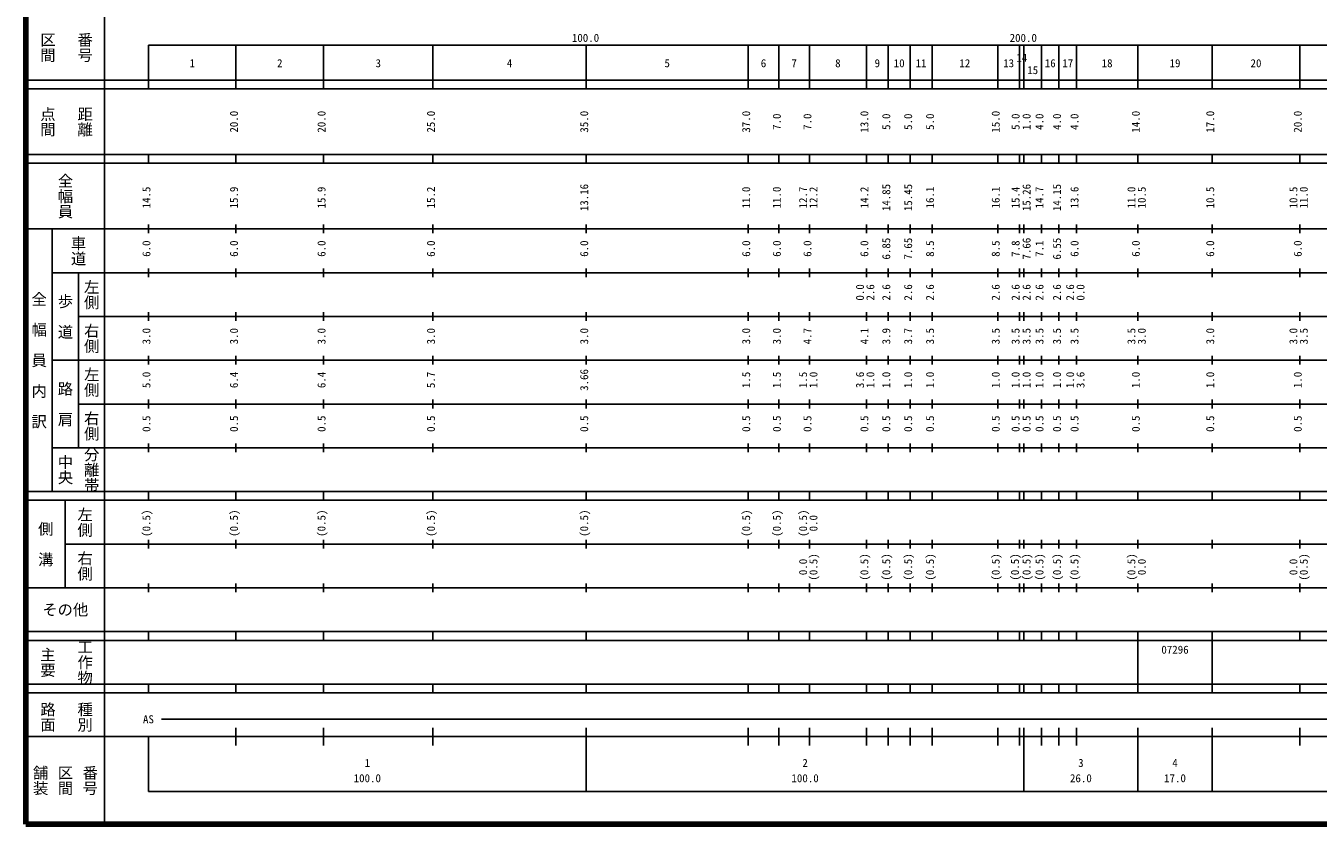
# Model space of a CAD drawing. Units: millimetres on the paper. Extents: x 40 to 680, y 20 to 380.
# Drawn here: x 40 to 335.2, y 20 to 202.4 of the extents above; entities that cross this region are included whole.
import ezdxf
from ezdxf.enums import TextEntityAlignment as Align

# ---------------------------------------------------------------- set-up
doc = ezdxf.new("R2010")
doc.units = ezdxf.units.MM
doc.layers.add('M-TTL', color=2, linetype='Continuous', lineweight=140)
doc.layers.add('M-TTL-BAND', color=7, linetype='Continuous', lineweight=25)
doc.styles.add('@ＭＳ ゴシック', font='')
doc.styles.add('ＭＳ ゴシック', font='')
doc.styles.get('@ＭＳ ゴシック').set_extended_font_data('@MS Gothic')
doc.styles.get('ＭＳ ゴシック').set_extended_font_data('MS Gothic')

msp = doc.modelspace()

# ---------------------------------------------------------------- linework, layer by layer
at = {"layer": 'M-TTL'}
for p, q in [((40, 380), (40, 20)), ((40, 20), (680, 20))]:
    msp.add_line(p, q, dxfattribs=at)
at = {"layer": 'M-TTL-BAND'}
for p, q in [((58, 370), (58, 20)), ((68, 198), (579, 198)), ((68, 198), (68, 188)), ((88, 188), (88, 198)), ((108, 188), (108, 198)), ((133, 188), (133, 198)), ((168, 188), (168, 198)), ((205, 188), (205, 198)), ((212, 188), (212, 198)), ((219, 188), (219, 198)), ((232, 188), (232, 198)), ((237, 188), (237, 198)), ((242, 188), (242, 198)), ((247, 188), (247, 198)), ((262, 188), (262, 198)), ((267, 188), (267, 198)), ((268, 188), (268, 198)), ((272, 188), (272, 198)), ((276, 188), (276, 198)), ((280, 188), (280, 198)), ((294, 188), (294, 198)), ((311, 188), (311, 198)), ((331, 188), (331, 198)), ((40, 190), (579, 190)), ((40, 188), (579, 188)), ((40, 173), (579, 173)), ((68, 171), (68, 173)), ((88, 171), (88, 173)), ((108, 171), (108, 173)), ((133, 171), (133, 173)), ((168, 171), (168, 173)), ((205, 171), (205, 173)), ((212, 171), (212, 173)), ((219, 171), (219, 173)), ((232, 171), (232, 173)), ((237, 171), (237, 173)), ((242, 171), (242, 173)), ((247, 171), (247, 173)), ((262, 171), (262, 173)), ((267, 171), (267, 173)), ((268, 171), (268, 173)), ((272, 171), (272, 173)), ((276, 171), (276, 173)), ((280, 171), (280, 173)), ((294, 171), (294, 173)), ((311, 171), (311, 173)), ((331, 171), (331, 173)), ((40, 171), (579, 171)), ((68, 155), (68, 157)), ((88, 155), (88, 157)), ((108, 155), (108, 157)), ((133, 155), (133, 157)), ((168, 155), (168, 157)), ((205, 155), (205, 157)), ((212, 155), (212, 157)), ((219, 155), (219, 157)), ((232, 155), (232, 157)), ((237, 155), (237, 157)), ((242, 155), (242, 157)), ((247, 155), (247, 157)), ((262, 155), (262, 157)), ((267, 155), (267, 157)), ((268, 155), (268, 157)), ((272, 155), (272, 157)), ((276, 155), (276, 157)), ((280, 155), (280, 157)), ((294, 155), (294, 157)), ((311, 155), (311, 157)), ((331, 155), (331, 157)), ((40, 156), (579, 156)), ((46, 96), (46, 156)), ((46, 146), (579, 146)), ((52, 146), (52, 106)), ((68, 145), (68, 147)), ((88, 145), (88, 147)), ((108, 145), (108, 147)), ((133, 145), (133, 147)), ((168, 145), (168, 147)), ((205, 145), (205, 147)), ((212, 145), (212, 147)), ((219, 145), (219, 147)), ((232, 145), (232, 147)), ((237, 145), (237, 147)), ((242, 145), (242, 147)), ((247, 145), (247, 147)), ((262, 145), (262, 147)), ((267, 145), (267, 147)), ((268, 145), (268, 147)), ((272, 145), (272, 147)), ((276, 145), (276, 147)), ((280, 145), (280, 147)), ((294, 145), (294, 147)), ((311, 145), (311, 147)), ((331, 145), (331, 147)), ((52, 136), (579, 136)), ((68, 135), (68, 137)), ((88, 135), (88, 137)), ((108, 135), (108, 137)), ((133, 135), (133, 137)), ((168, 135), (168, 137)), ((205, 135), (205, 137)), ((212, 135), (212, 137)), ((219, 135), (219, 137)), ((232, 135), (232, 137)), ((237, 135), (237, 137)), ((242, 135), (242, 137)), ((247, 135), (247, 137)), ((262, 135), (262, 137)), ((267, 135), (267, 137)), ((268, 135), (268, 137)), ((272, 135), (272, 137)), ((276, 135), (276, 137)), ((280, 135), (280, 137)), ((294, 135), (294, 137)), ((311, 135), (311, 137)), ((331, 135), (331, 137)), ((68, 125), (68, 127)), ((88, 125), (88, 127)), ((108, 125), (108, 127)), ((133, 125), (133, 127)), ((168, 125), (168, 127)), ((205, 125), (205, 127)), ((212, 125), (212, 127)), ((219, 125), (219, 127)), ((232, 125), (232, 127)), ((237, 125), (237, 127)), ((242, 125), (242, 127)), ((247, 125), (247, 127)), ((262, 125), (262, 127)), ((267, 125), (267, 127)), ((268, 125), (268, 127)), ((272, 125), (272, 127)), ((276, 125), (276, 127)), ((280, 125), (280, 127)), ((294, 125), (294, 127)), ((311, 125), (311, 127)), ((331, 125), (331, 127)), ((46, 126), (579, 126)), ((52, 116), (579, 116)), ((68, 115), (68, 117)), ((88, 115), (88, 117)), ((108, 115), (108, 117)), ((133, 115), (133, 117)), ((168, 115), (168, 117)), ((205, 115), (205, 117)), ((212, 115), (212, 117)), ((219, 115), (219, 117)), ((232, 115), (232, 117)), ((237, 115), (237, 117)), ((242, 115), (242, 117)), ((247, 115), (247, 117)), ((262, 115), (262, 117)), ((267, 115), (267, 117)), ((268, 115), (268, 117)), ((272, 115), (272, 117)), ((276, 115), (276, 117)), ((280, 115), (280, 117)), ((294, 115), (294, 117)), ((311, 115), (311, 117)), ((331, 115), (331, 117)), ((68, 105), (68, 107)), ((88, 105), (88, 107)), ((108, 105), (108, 107)), ((133, 105), (133, 107)), ((168, 105), (168, 107)), ((205, 105), (205, 107)), ((212, 105), (212, 107)), ((219, 105), (219, 107)), ((232, 105), (232, 107)), ((237, 105), (237, 107)), ((242, 105), (242, 107)), ((247, 105), (247, 107)), ((262, 105), (262, 107)), ((267, 105), (267, 107)), ((268, 105), (268, 107)), ((272, 105), (272, 107)), ((276, 105), (276, 107)), ((280, 105), (280, 107)), ((294, 105), (294, 107)), ((311, 105), (311, 107)), ((331, 105), (331, 107)), ((46, 106), (579, 106)), ((40, 96), (579, 96)), ((68, 94), (68, 96)), ((88, 94), (88, 96)), ((108, 94), (108, 96)), ((133, 94), (133, 96)), ((168, 94), (168, 96)), ((205, 94), (205, 96)), ((212, 94), (212, 96)), ((219, 94), (219, 96)), ((232, 94), (232, 96)), ((237, 94), (237, 96)), ((242, 94), (242, 96)), ((247, 94), (247, 96)), ((262, 94), (262, 96)), ((267, 94), (267, 96)), ((268, 94), (268, 96)), ((272, 94), (272, 96)), ((276, 94), (276, 96)), ((280, 94), (280, 96)), ((294, 94), (294, 96)), ((311, 94), (311, 96)), ((331, 94), (331, 96)), ((40, 94), (579, 94)), ((49, 94), (49, 74)), ((49, 84), (579, 84)), ((68, 83), (68, 85)), ((88, 83), (88, 85)), ((108, 83), (108, 85)), ((133, 83), (133, 85)), ((168, 83), (168, 85)), ((205, 83), (205, 85)), ((212, 83), (212, 85)), ((219, 83), (219, 85)), ((232, 83), (232, 85)), ((237, 83), (237, 85)), ((242, 83), (242, 85)), ((247, 83), (247, 85)), ((262, 83), (262, 85)), ((267, 83), (267, 85)), ((268, 83), (268, 85)), ((272, 83), (272, 85)), ((276, 83), (276, 85)), ((280, 83), (280, 85)), ((294, 83), (294, 85)), ((311, 83), (311, 85)), ((331, 83), (331, 85)), ((40, 74), (579, 74)), ((68, 73), (68, 75)), ((88, 73), (88, 75)), ((108, 73), (108, 75)), ((133, 73), (133, 75)), ((168, 73), (168, 75)), ((205, 73), (205, 75)), ((212, 73), (212, 75)), ((219, 73), (219, 75)), ((232, 73), (232, 75)), ((237, 73), (237, 75)), ((242, 73), (242, 75)), ((247, 73), (247, 75)), ((262, 73), (262, 75)), ((267, 73), (267, 75)), ((268, 73), (268, 75)), ((272, 73), (272, 75)), ((276, 73), (276, 75)), ((280, 73), (280, 75)), ((294, 73), (294, 75)), ((311, 73), (311, 75)), ((331, 73), (331, 75)), ((40, 64), (579, 64)), ((40, 62), (579, 62)), ((68, 62), (68, 64)), ((88, 62), (88, 64)), ((108, 62), (108, 64)), ((133, 62), (133, 64)), ((168, 62), (168, 64)), ((205, 62), (205, 64)), ((212, 62), (212, 64)), ((219, 62), (219, 64)), ((232, 62), (232, 64)), ((237, 62), (237, 64)), ((242, 62), (242, 64)), ((247, 62), (247, 64)), ((262, 62), (262, 64)), ((267, 62), (267, 64)), ((268, 62), (268, 64)), ((272, 62), (272, 64)), ((276, 62), (276, 64)), ((280, 62), (280, 64)), ((294, 62), (294, 64)), ((294, 52), (294, 62)), ((311, 62), (311, 64)), ((311, 52), (311, 62)), ((331, 62), (331, 64)), ((40, 52), (579, 52)), ((68, 50), (68, 52)), ((88, 50), (88, 52)), ((108, 50), (108, 52)), ((133, 50), (133, 52)), ((168, 50), (168, 52)), ((205, 50), (205, 52)), ((212, 50), (212, 52)), ((219, 50), (219, 52)), ((232, 50), (232, 52)), ((237, 50), (237, 52)), ((242, 50), (242, 52)), ((247, 50), (247, 52)), ((262, 50), (262, 52)), ((267, 50), (267, 52)), ((268, 50), (268, 52)), ((272, 50), (272, 52)), ((276, 50), (276, 52)), ((280, 50), (280, 52)), ((294, 50), (294, 52)), ((311, 50), (311, 52)), ((331, 50), (331, 52)), ((40, 50), (579, 50)), ((71, 44), (565, 44)), ((88, 38), (88, 42)), ((108, 38), (108, 42)), ((133, 38), (133, 42)), ((168, 27.5), (168, 42)), ((205, 38), (205, 42)), ((212, 38), (212, 42)), ((219, 38), (219, 42)), ((232, 38), (232, 42)), ((237, 38), (237, 42)), ((242, 38), (242, 42)), ((247, 38), (247, 42)), ((262, 38), (262, 42)), ((267, 38), (267, 42)), ((268, 27.5), (268, 42)), ((272, 38), (272, 42)), ((276, 38), (276, 42)), ((280, 38), (280, 42)), ((294, 27.5), (294, 42)), ((311, 27.5), (311, 42)), ((331, 38), (331, 42)), ((40, 40), (579, 40)), ((68, 40), (68, 27.5)), ((68, 27.5), (579, 27.5))]:
    msp.add_line(p, q, dxfattribs=at)

# ---------------------------------------------------------------- texts
at = {"layer": 'M-TTL-BAND', "style": '@ＭＳ ゴシック'}
for s, p in [('番号', (53.5, 197.5)), ('区間', (45, 197.5)), ('点間', (45, 180.5)), ('距離', (53.5, 180.5)), ('全幅員', (49, 163.5)), ('車道', (52, 151)), ('左側', (55, 141)), ('全\u3000幅\u3000員\u3000内\u3000訳', (43, 126)), ('歩\u3000道', (49, 136)), ('右側', (55, 131)), ('左側', (55, 121)), ('路\u3000肩', (49, 116)), ('右側', (55, 111)), ('中央', (49, 101)), ('分離帯', (55, 101)), ('左側', (53.5, 89)), ('側\u3000溝', (44.5, 84)), ('右側', (53.5, 79)), ('主要', (45, 57)), ('工作物', (53.5, 57)), ('路面', (45, 44.5)), ('種別', (53.5, 44.5)), ('舗装', (43.333, 30)), ('区間', (49, 30)), ('番号', (54.667, 30))]:
    msp.add_text(s, height=2.566, rotation=270, dxfattribs=at).set_placement(p, align=Align.MIDDLE_CENTER)
at = {"layer": 'M-TTL-BAND', "style": 'ＭＳ ゴシック'}
for s, p in [('100.0', (167.844, 198.195)), ('200.0', (267.844, 198.195)), ('14', (267.5, 193.641)), ('1', (78, 192.405)), ('2', (98, 192.405)), ('3', (120.5, 192.405)), ('4', (150.5, 192.405)), ('5', (186.5, 192.405)), ('6', (208.5, 192.405)), ('7', (215.5, 192.405)), ('8', (225.5, 192.405)), ('9', (234.5, 192.405)), ('10', (239.5, 192.405)), ('11', (244.5, 192.405)), ('12', (254.5, 192.405)), ('13', (264.5, 192.405)), ('15', (270, 190.83)), ('16', (274, 192.405)), ('17', (278, 192.405)), ('18', (287, 192.405)), ('19', (302.5, 192.405)), ('20', (321, 192.405)), ('07296', (302.5, 58.405)), ('AS', (68, 42.5)), ('1', (118, 32.523)), ('2', (218, 32.523)), ('3', (281, 32.523)), ('4', (302.5, 32.523)), ('100.0', (118, 29.033)), ('100.0', (218, 29.033)), ('26.0', (281, 29.033)), ('17.0', (302.5, 29.033))]:
    msp.add_text(s, height=1.833, dxfattribs=at).set_placement(p, align=Align.BOTTOM_CENTER)
for s, p in [('20.0', (89, 180.5)), ('20.0', (109, 180.5)), ('25.0', (134, 180.5)), ('35.0', (169, 180.5)), ('37.0', (206, 180.5)), ('7.0', (213, 180.5)), ('7.0', (220, 180.5)), ('13.0', (233, 180.5)), ('5.0', (238, 180.5)), ('5.0', (243, 180.5)), ('5.0', (248, 180.5)), ('15.0', (263, 180.5)), ('5.0', (267.543, 180.5)), ('1.0', (270.052, 180.5)), ('4.0', (273, 180.5)), ('4.0', (277, 180.5)), ('4.0', (281, 180.5)), ('14.0', (295, 180.5)), ('17.0', (312, 180.5)), ('20.0', (332, 180.5)), ('14.5', (69, 163.174)), ('15.9', (89, 163.174)), ('15.9', (109, 163.174)), ('15.2', (134, 163.174)), ('13.16', (169, 163.174)), ('11.0', (206, 163.174)), ('11.0', (213, 163.174)), ('12.7', (219, 163.174)), ('12.2', (221.37, 163.174)), ('14.2', (233, 163.174)), ('14.85', (238, 163.174)), ('15.45', (243, 163.174)), ('16.1', (248, 163.174)), ('16.1', (263, 163.174)), ('15.4', (267.543, 163.174)), ('15.26', (270.052, 163.174)), ('14.7', (273, 163.174)), ('14.15', (277, 163.174)), ('13.6', (281, 163.174)), ('11.0', (294, 163.174)), ('10.5', (296.37, 163.174)), ('10.5', (312, 163.174)), ('10.5', (331, 163.174)), ('11.0', (333.37, 163.174)), ('6.85', (238, 151.5)), ('7.65', (243, 151.5)), ('7.66', (270.052, 151.5)), ('6.55', (277, 151.5)), ('6.0', (69, 151.5)), ('6.0', (89, 151.5)), ('6.0', (109, 151.5)), ('6.0', (134, 151.5)), ('6.0', (169, 151.5)), ('6.0', (206, 151.5)), ('6.0', (213, 151.5)), ('6.0', (220, 151.5)), ('6.0', (233, 151.5)), ('8.5', (248, 151.5)), ('8.5', (263, 151.5)), ('7.8', (267.543, 151.5)), ('7.1', (273, 151.5)), ('6.0', (281, 151.5)), ('6.0', (295, 151.5)), ('6.0', (312, 151.5)), ('6.0', (332, 151.5)), ('0.0', (232, 141.5)), ('2.6', (234.37, 141.5)), ('2.6', (238, 141.5)), ('2.6', (243, 141.5)), ('2.6', (248, 141.5)), ('2.6', (263, 141.5)), ('2.6', (267.543, 141.5)), ('2.6', (270.052, 141.5)), ('2.6', (273, 141.5)), ('2.6', (277, 141.5)), ('2.6', (280, 141.5)), ('0.0', (282.37, 141.5)), ('3.0', (69, 131.5)), ('3.0', (89, 131.5)), ('3.0', (109, 131.5)), ('3.0', (134, 131.5)), ('3.0', (169, 131.5)), ('3.0', (206, 131.5)), ('3.0', (213, 131.5)), ('4.7', (220, 131.5)), ('4.1', (233, 131.5)), ('3.9', (238, 131.5)), ('3.7', (243, 131.5)), ('3.5', (248, 131.5)), ('3.5', (263, 131.5)), ('3.5', (267.543, 131.5)), ('3.5', (270.052, 131.5)), ('3.5', (273, 131.5)), ('3.5', (277, 131.5)), ('3.5', (281, 131.5)), ('3.5', (294, 131.5)), ('3.0', (296.37, 131.5)), ('3.0', (312, 131.5)), ('3.0', (331, 131.5)), ('3.5', (333.37, 131.5)), ('5.0', (69, 121.5)), ('6.4', (89, 121.5)), ('6.4', (109, 121.5)), ('5.7', (134, 121.5)), ('3.66', (169, 121.5)), ('1.5', (206, 121.5)), ('1.5', (213, 121.5)), ('1.5', (219, 121.5)), ('1.0', (221.37, 121.5)), ('3.6', (232, 121.5)), ('1.0', (234.37, 121.5)), ('1.0', (238, 121.5)), ('1.0', (243, 121.5)), ('1.0', (248, 121.5)), ('1.0', (263, 121.5)), ('1.0', (267.543, 121.5)), ('1.0', (270.052, 121.5)), ('1.0', (273, 121.5)), ('1.0', (277, 121.5)), ('1.0', (280, 121.5)), ('3.6', (282.37, 121.5)), ('1.0', (295, 121.5)), ('1.0', (312, 121.5)), ('1.0', (332, 121.5)), ('0.5', (69, 111.5)), ('0.5', (89, 111.5)), ('0.5', (109, 111.5)), ('0.5', (134, 111.5)), ('0.5', (169, 111.5)), ('0.5', (206, 111.5)), ('0.5', (213, 111.5)), ('0.5', (220, 111.5)), ('0.5', (233, 111.5)), ('0.5', (238, 111.5)), ('0.5', (243, 111.5)), ('0.5', (248, 111.5)), ('0.5', (263, 111.5)), ('0.5', (267.543, 111.5)), ('0.5', (270.052, 111.5)), ('0.5', (273, 111.5)), ('0.5', (277, 111.5)), ('0.5', (281, 111.5)), ('0.5', (295, 111.5)), ('0.5', (312, 111.5)), ('0.5', (332, 111.5)), ('(0.5)', (69, 88.764)), ('(0.5)', (89, 88.764)), ('(0.5)', (109, 88.764)), ('(0.5)', (134, 88.764)), ('(0.5)', (169, 88.764)), ('(0.5)', (206, 88.764)), ('(0.5)', (213, 88.764)), ('(0.5)', (219, 88.764)), ('0.0', (221.37, 88.764)), ('0.0', (219, 78.764)), ('(0.5)', (221.37, 78.764)), ('(0.5)', (233, 78.764)), ('(0.5)', (238, 78.764)), ('(0.5)', (243, 78.764)), ('(0.5)', (248, 78.764)), ('(0.5)', (263, 78.764)), ('(0.5)', (267.397, 78.764)), ('(0.5)', (270.052, 78.764)), ('(0.5)', (273, 78.764)), ('(0.5)', (277, 78.764)), ('(0.5)', (281, 78.764)), ('(0.5)', (294, 78.764)), ('0.0', (296.37, 78.764)), ('0.0', (331, 78.764)), ('(0.5)', (333.37, 78.764))]:
    msp.add_text(s, height=1.833, rotation=90, dxfattribs=at).set_placement(p, align=Align.BOTTOM_CENTER)
msp.add_text('その他', height=2.566, dxfattribs=at).set_placement((49, 69), align=Align.MIDDLE_CENTER)

doc.saveas('drawing.dxf')
